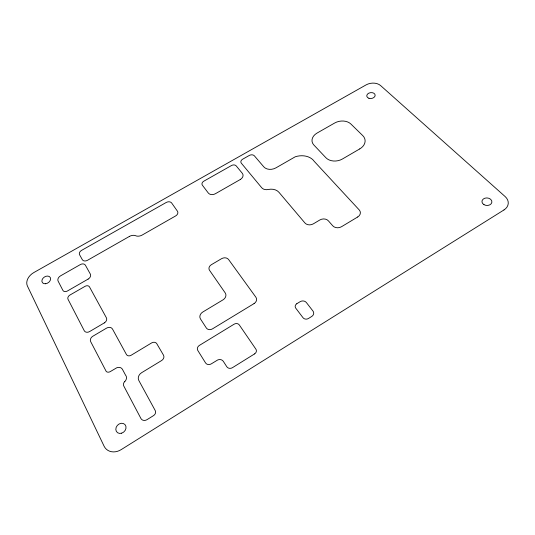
<?xml version="1.0" encoding="UTF-8"?>
<svg xmlns="http://www.w3.org/2000/svg" width="535" height="535" viewBox="0 0 535 535"><rect width="100%" height="100%" fill="white"/><g stroke="black" fill="none" stroke-linecap="round" stroke-linejoin="round"><path stroke-width="0.8" d="M124.829 381.428L123.946 382.605A4.273 3.538 -38.7 0 0 123.799 386.036L141.066 418.765A4.915 4.173 -42 0 0 147.051 419.641L153.572 415.588A3.892 3.317 -41.3 0 0 155.11 410.352L138.792 380.425A6.179 5.163 -37.2 0 1 141.581 372.728L161.63 360.53A4.313 3.611 -34 0 0 163.496 355.16L156.815 343.744A4.106 3.397 -33.2 0 0 151.606 342.928L131.149 355.247A3.772 3.083 -35.3 0 1 126.42 354.484L112.504 329.052A4.835 3.839 -34.4 0 0 106.532 328.142L92.843 336.234A4.434 3.498 -35.7 0 0 90.649 341.577L106.244 371.484A3.718 3.009 -37.9 0 0 110.297 371.584L116.77 367.766A5.363 4.38 -37.9 0 1 122.448 369.351L125.571 375.189A5.163 4.24 -38.4 0 1 125.197 381.101L124.829 381.428M296.798 303.719L295.735 304.749A3.705 3.19 -13.6 0 0 295.755 308.16L302.964 317.656A3.979 3.457 -12.7 0 0 308.488 318.472L311.771 316.426A4.327 3.758 -12.2 0 0 313.028 311.129L306.374 302.542A4.594 3.952 -13.1 0 0 300.082 301.713L296.798 303.719M503.977 209.947L121.204 449.614A14.024 11.703 -45.7 0 1 104.084 446.17L27.392 285.978A11.743 8.553 -33.3 0 1 33.852 272.542L366.107 84.884A10.473 7.263 -7.2 0 1 380.599 85.573L505.154 196.579A12.532 9.463 4.3 0 1 503.977 209.947M254.58 353.903L232.364 367.732A4.3 3.778 -28.1 0 1 226.793 366.729L223.342 361.366A4.855 4.24 -29.4 0 0 217.725 359.955L211.325 363.84A4.38 3.798 -30.1 0 1 205.56 362.917L197.776 350.425A4.033 3.451 -29.6 0 1 199.388 345.409L234.103 324.197A3.905 3.35 -23.6 0 1 239.305 324.946L255.89 349.154A3.772 3.324 -23.5 0 1 254.58 353.903M254.065 303.586L212.469 328.864A4.661 3.946 -26.4 0 1 206.316 327.962L200.478 318.947A5.664 4.748 -26.1 0 1 202.732 312.052L223.075 299.807A5.698 4.735 -23.1 0 0 225.228 292.939L209.493 270.249A4.715 3.812 -22.1 0 1 211.338 264.718L221.53 258.699A5.33 4.307 -20.8 0 1 228.599 259.542L255.89 297.226A5.25 4.434 -19.9 0 1 254.065 303.586M357.714 216.976L341.537 226.706A6.326 5.042 -8.4 0 1 332.757 225.817L328.383 220.835A6.226 4.969 -9.9 0 0 319.83 219.979L313.37 223.831A6.119 4.862 -11.2 0 1 304.937 222.981L278.982 192.333A10.834 8.353 -14.6 0 0 268.296 189.49A6.654 5.062 -14.6 0 1 261.495 187.471L241.318 163.175A3.712 2.742 -15.9 0 1 242.656 159.203L249.256 155.464A3.832 2.822 -15.4 0 1 254.339 155.792L263.795 166.846A8.961 6.667 -14 0 0 275.986 167.836L295.24 156.788A16.057 12.078 -11.8 0 1 314.226 161.349L359.246 209.947A6.3 4.976 -6.9 0 1 357.714 216.976M104.318 322.899L89.612 331.56A4.367 3.404 -35 0 1 84.262 330.73L68.039 299.306A3.631 2.742 -33.3 0 1 69.911 295.059L85.072 286.325A3.605 2.742 -32 0 1 89.499 286.927L106.385 317.783A4.267 3.35 -33.7 0 1 104.318 322.899M359.741 148.917L342.42 159.002A11.877 8.814 -9 0 1 325.922 157.758L313.824 144.965A11.456 8.379 -10 0 1 317.081 133.054L334.683 123.01A11.797 8.54 -8.8 0 1 350.9 124.02L362.784 135.636A12.706 9.322 -7.9 0 1 359.741 148.917M88.148 279.083L67.423 290.993A3.745 2.802 -32.9 0 1 62.883 290.358L58.121 281.129A4.574 3.391 -32.4 0 1 60.529 275.859L80.317 264.584A4.16 3.103 -30.8 0 1 85.419 265.24L90.321 274.054A4.34 3.27 -31.2 0 1 88.148 279.083M129.316 236.477L87.513 260.291A4.22 3.136 -30 0 1 82.337 259.696L79.595 254.767A3.852 2.842 -29.8 0 1 81.561 250.393L166.191 202.491A4.24 3.17 -22.6 0 1 171.681 203.026L177.326 211.044A4.24 3.203 -22.6 0 1 175.64 215.933L142.216 235.025A6.801 5.123 -25.6 0 1 136.445 236.009L134.853 235.447A6.895 5.216 -26.6 0 0 129.316 236.477M240.268 179.519L215.438 193.703A5.357 4.033 -18.9 0 1 208.322 193.041L202.37 185.19A3.678 2.742 -19.2 0 1 203.835 181.178L231.481 165.529A3.564 2.635 -16.9 0 1 236.236 165.917L242.328 173.333A5.684 4.253 -16.7 0 1 240.268 179.519M368.916 98.273A4.206 2.936 -7.2 0 0 375.155 95.257A4.206 2.936 -7.2 0 0 368.809 93.17A4.206 2.936 -7.2 0 0 368.916 98.273M45.569 283.744A4.701 3.444 -33 0 0 50.317 277.585A4.701 3.444 -33 0 0 42.853 278.414A4.701 3.444 -33 0 0 45.569 283.744M121.659 433.183A5.544 4.634 -44.3 0 0 124.949 424.536A5.544 4.634 -44.3 0 0 116.175 427.331A5.544 4.634 -44.3 0 0 121.659 433.183M483.981 204.664A4.982 3.772 3.7 0 0 491.872 202.243A4.982 3.772 3.7 0 0 484.911 198.191A4.982 3.772 3.7 0 0 483.981 204.664"/></g></svg>
